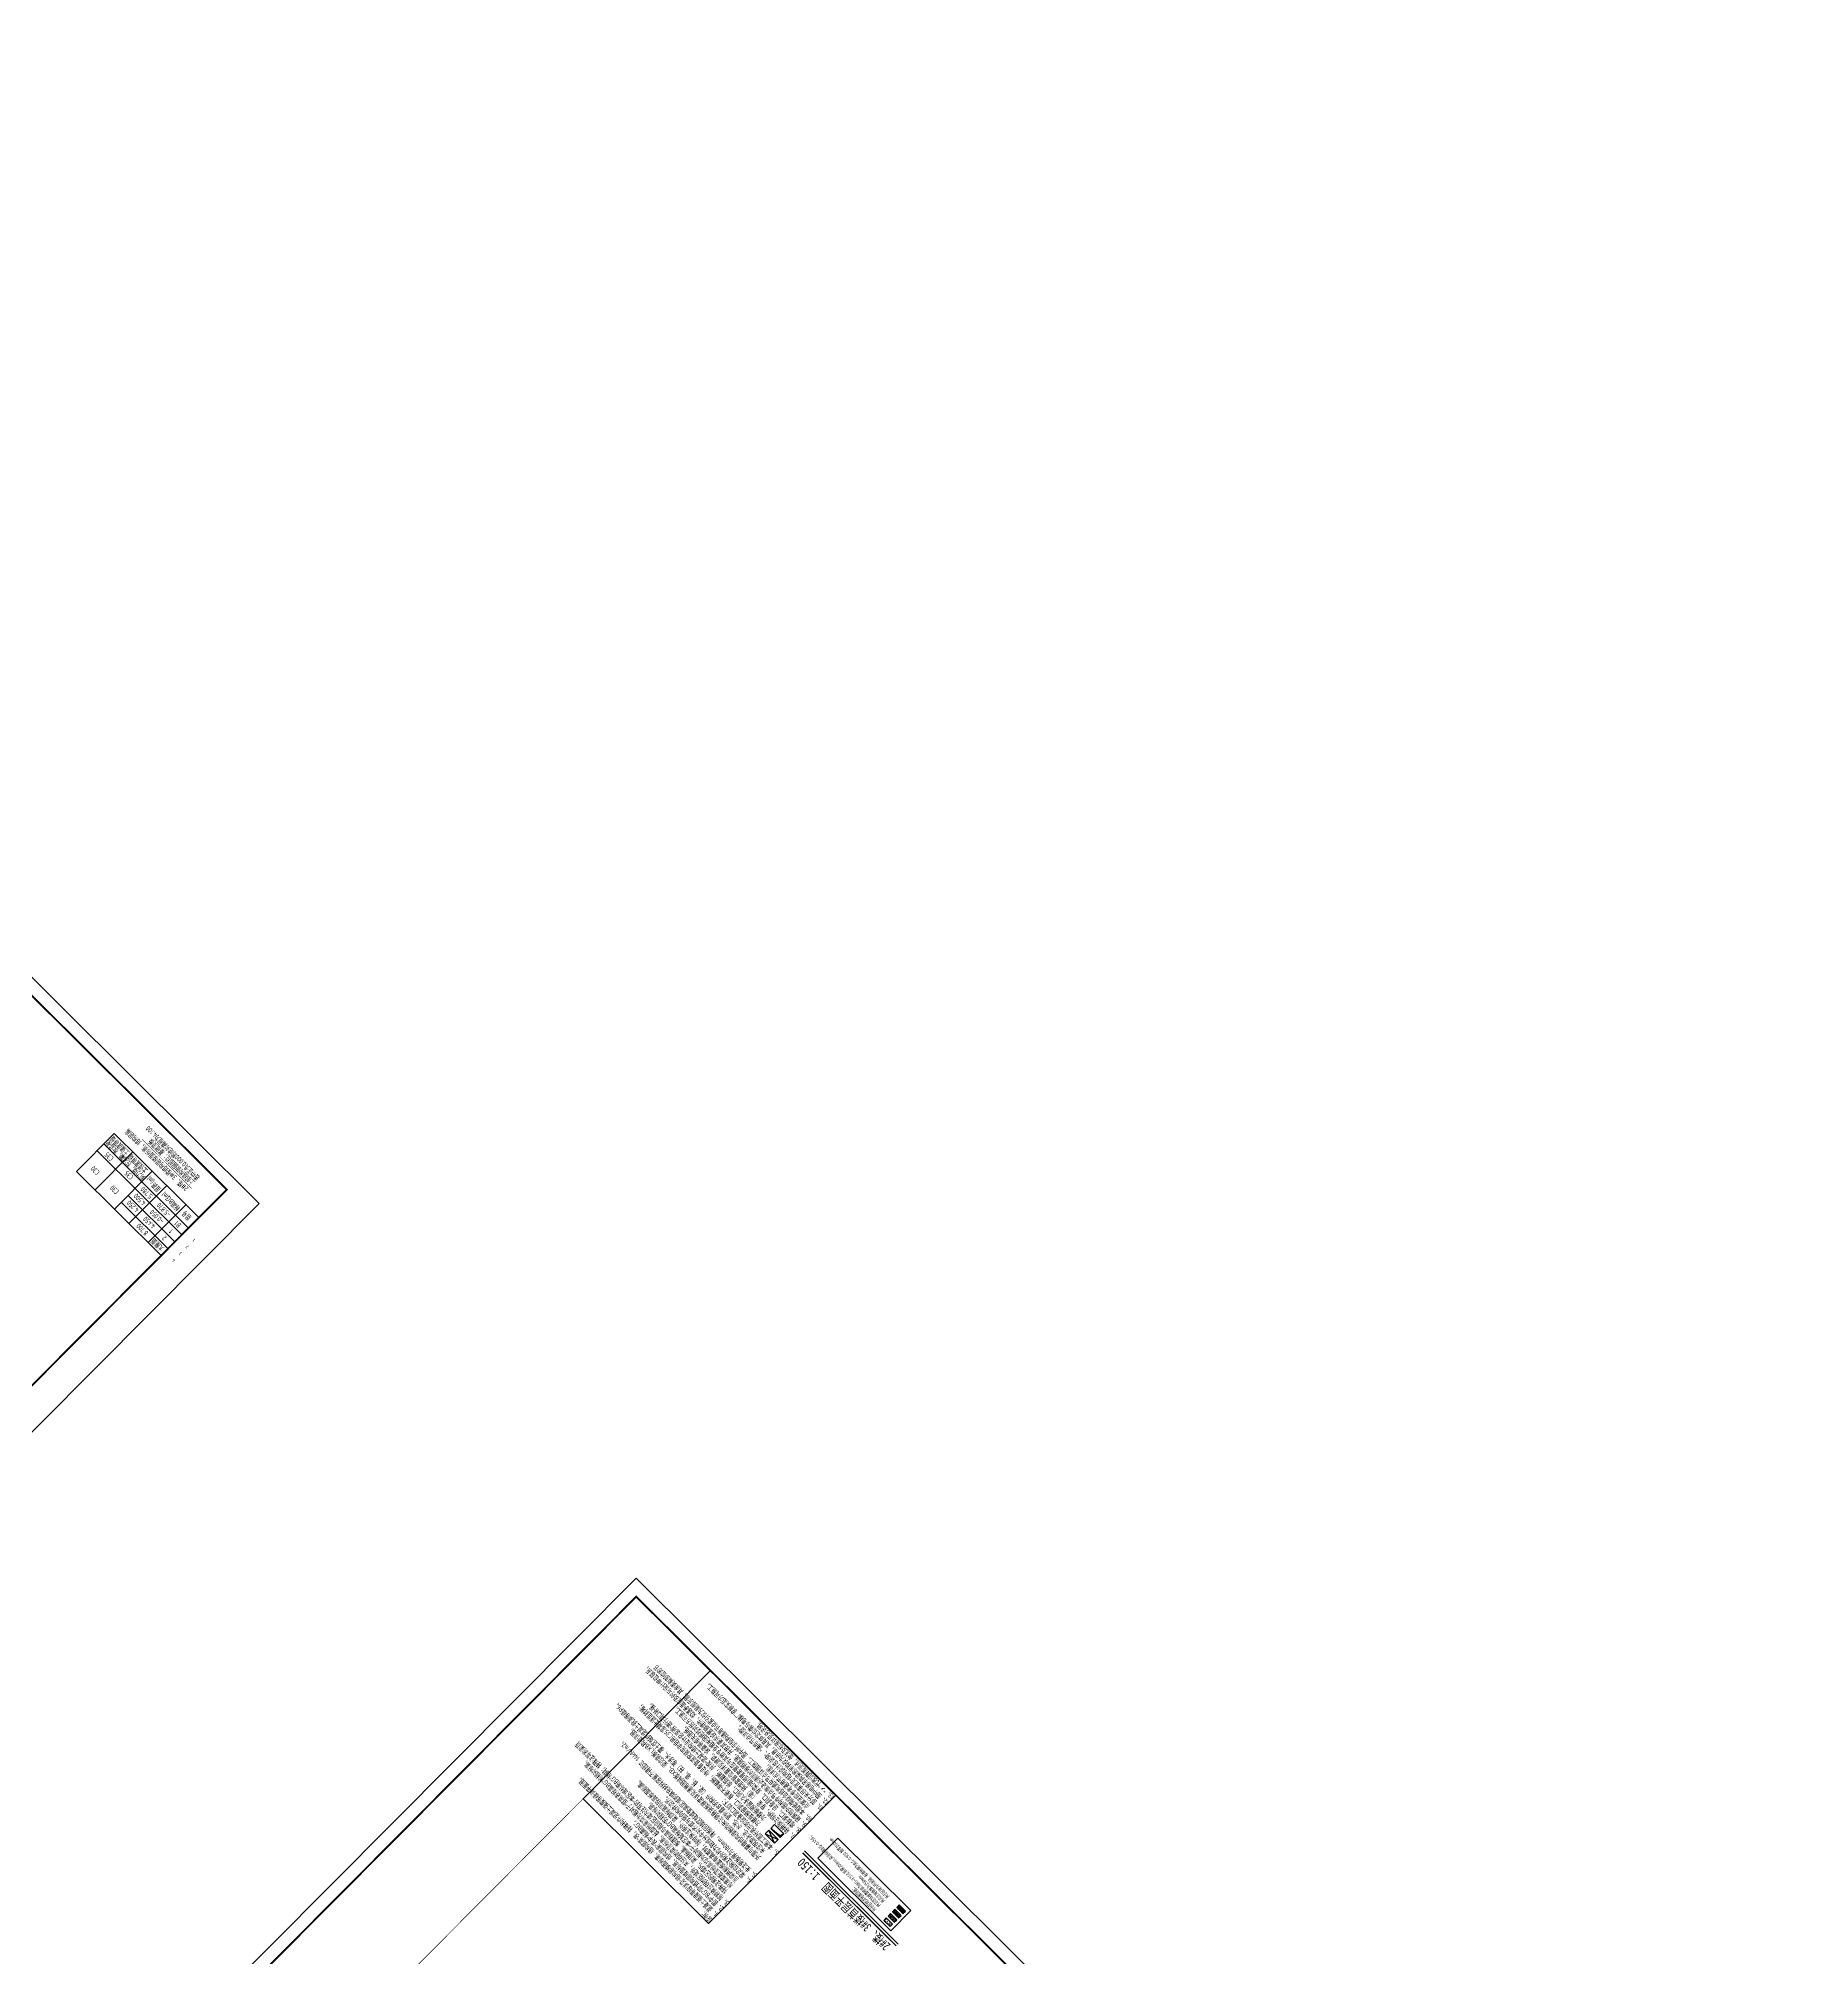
# Model space of a CAD drawing. Extents: x 517450926 to 520131079, y 3499134486 to 3500888201.
# Drawn here: x 518761763 to 518964315, y 3500020094 to 3500239832 of the extents above; entities that cross this region are included whole.
import ezdxf
from ezdxf.enums import TextEntityAlignment as Align

# ---------------------------------------------------------------- set-up
doc = ezdxf.new("R2010")
doc.units = 0
doc.header["$LTSCALE"] = 1000
doc.header["$MEASUREMENT"] = 0
doc.layers.get('0').update_dxf_attribs({"linetype": 'CONTINUOUS'})
for name, color, linetype in [('__覆盖_S-plan-20-模板施工说明_TEN259BT_设计区$0$S_PLAN_TEXT', 7, 'CONTINUOUS'), ('C-SHET-SHET', 144, 'CONTINUOUS'), ('S_PLAN_HACH', 254, 'CONTINUOUS'), ('S_PLAN_TEXT', 7, 'CONTINUOUS'), ('S_TABL', 83, 'CONTINUOUS'), ('S_TABL_LEVL', 1, 'CONTINUOUS'), ('S_TABL_NUMB', 7, 'CONTINUOUS'), ('XD-NAME-DRWN', 91, 'CONTINUOUS')]:
    doc.layers.add(name, color=color, linetype=linetype)
for name, color, linetype, plot in [('S02-levl-酒店_SEN24J8T_设计区$0$S_POST_OTHE', 110, 'CONTINUOUS', False), ('S_POST_OTHE', 110, 'CONTINUOUS', False), ('S_POST_OTHER_TPLT', 8, 'CONTINUOUS', False), ('内框', 8, 'CONTINUOUS', False)]:
    doc.layers.add(name, color=color, linetype=linetype, plot=plot)
doc.styles.add('S02-levl-酒店_SEN24J8T_设计区$0$TH-STYLE3', font='tssdeng.shx', dxfattribs={"width": 0.7, "bigfont": 'tssdchn.shx'})
doc.styles.get("Standard").update_dxf_attribs({"font": 'Tssdeng.shx', "bigfont": 'Tssdchn.shx'})
doc.styles.add('TH-STYLE2', font='STXIHEI.TTF', dxfattribs={"width": 0.8})
doc.styles.add('TH-STYLE3', font='tssdeng.shx', dxfattribs={"width": 0.7, "bigfont": 'tssdchn.shx'})
doc.styles.add('TSSD_Rein', font='Tssdeng.shx', dxfattribs={"width": 0.7, "bigfont": 'Tssdchn.shx'})
doc.styles.add('黑体', font='simhei.ttf')

# ---------------------------------------------------------------- blocks, each defined once
blk = doc.blocks.new('THAPE_A1L2_inner')
blk.add_line((1251, 527), (1251, 555))
at = {"layer": '内框'}
for p, q in [((0, 611.6), (0, 594)), ((0, 611.6), (336, 611.6)), ((56, 594), (56, 611.6)), ((56, 611.6), (56, 594)), ((298.1, 594), (298.1, 611.6)), ((298.1, 611.6), (298.1, 594)), ((336, 594), (336, 611.6)), ((0, 594), (56, 594)), ((32, 594), (0, 594)), ((96, 594), (32, 594)), ((56, 594), (298.1, 594)), ((224, 594), (96, 594)), ((336, 594), (224, 594)), ((298.1, 594), (336, 594))]:
    blk.add_line(p, q, dxfattribs=at)
blk.add_lwpolyline([(0, 0), (1261, 0), (1261, 594), (0, 594)], close=True, dxfattribs=at)
at = {"layer": '内框', "const_width": 1.4}
blk.add_lwpolyline([(25, 584), (25, 10), (1251, 10), (1251, 584)], close=True, dxfattribs=at)
at = {"layer": '内框', "const_width": 0.5}
blk.add_lwpolyline([(1171, 584), (1171, 10)], dxfattribs=at)
at = {"layer": '内框', "style": '黑体', "width": 0.8}
for s, p in [('内框名称：', (5.1, 599.3)), ('A1L2', (301.6, 599.3))]:
    blk.add_text(s, height=8, dxfattribs=at).set_placement(p)
blk.add_attdef('内框名称', (58.9, 599.3), '', height=8, dxfattribs=at)
blk = doc.blocks.new('SH_THAPE_A1L2')
blk.add_lwpolyline([(0, 0), (1261, 0), (1261, 594), (0, 594)], close=True)
at = {"const_width": 1.4}
blk.add_lwpolyline([(25, 584), (25, 10), (1251, 10), (1251, 584)], close=True, dxfattribs=at)
blk.add_attdef('作废标记', text='', height=400).set_placement((658, 330.5), align=Align.MIDDLE_CENTER)

msp = doc.modelspace()

# ---------------------------------------------------------------- hatches: boundary and pattern name
at = {"layer": 'S_PLAN_HACH'}
h = msp.add_hatch(dxfattribs=at)
h.set_pattern_fill('NET3', color=256, scale=1200)
h.set_pattern_definition([(135.15729, (518633783.03, 3500152449.25), (-105.77444, -106.3568), []), (195.15729, (518633783.03, 3500152449.25), (39.22047, -144.78175), []), (255.15729, (518633783.03, 3500152449.25), (144.99491, -38.42495), [])])
h.paths.add_polyline_path([(518861020.4161, 3500025413.0421), (518860311.3707, 3500026118.205), (518860029.3056, 3500025834.5869), (518860738.3509, 3500025129.4239)])
h = msp.add_hatch(dxfattribs=at)
h.set_pattern_fill('GRASS', color=0, scale=200)
h.set_pattern_definition([(225.15729, (518631851.71, 3500149424.57), (0.54905, -199.99925), [37.5, -245.34271]), (180.15729, (518631851.71, 3500149424.57), (0.54905, -199.99925), [37.5, -162.5]), (270.15729, (518631851.71, 3500149424.57), (199.99925, 0.54905), [37.5, -162.5])])
h.paths.add_polyline_path([(518859545.6929, 3500023930.1996), (518858836.6476, 3500024635.3625), (518858554.5824, 3500024351.7444), (518859263.6277, 3500023646.5815)])
h = msp.add_hatch(dxfattribs=at)
h.set_pattern_fill('TRIANG', color=256, scale=500)
h.set_pattern_definition([(195.15729, (518631851.71, 3500149424.57), (-48.03119, -181.24363), [93.75, -93.75]), (255.15729, (518631851.71, 3500149424.57), (132.946, -132.21805), [93.75, -93.75]), (135.15729, (518631827.7, 3500149333.95), (-180.97719, -49.02559), [93.75, -93.75])])
h.paths.add_polyline_path([(518860034.0696, 3500024421.2651), (518859325.0243, 3500025126.4281), (518859042.9591, 3500024842.8099), (518859752.0045, 3500024137.647)])
h = msp.add_hatch(dxfattribs=at)
h.set_pattern_fill('ANGLE', color=256, scale=500)
h.set_pattern_definition([(135.15729, (518631851.71, 3500149424.57), (-96.9599, -97.49373), [100, -37.5]), (225.15729, (518631851.71, 3500149424.57), (97.49373, -96.9599), [100, -37.5])])
h.paths.add_polyline_path([(518860527.2428, 3500024917.1536), (518859818.1975, 3500025622.3165), (518859536.1324, 3500025338.6984), (518860245.1777, 3500024633.5355)])
at = {"layer": 'S_PLAN_TEXT'}
msp.add_hatch(color=256, dxfattribs=at).paths.add_polyline_path([(518847090.9238, 3500034260.3423), (518846667.2436, 3500034047.0464), (518845604.258, 3500034892.6595), (518846667.826, 3500033834.9152)])

# ---------------------------------------------------------------- linework, layer by layer
at = {"layer": '__覆盖_S-plan-20-模板施工说明_TEN259BT_设计区$0$S_PLAN_TEXT'}
msp.add_solid([(518851438.159, 3500039509.1417), (518851384.4203, 3500039348.0617), (518851940.9427, 3500039436.2819)], dxfattribs=at)
at = {"layer": 'S_PLAN_TEXT'}
for points in [[(518847090.9238, 3500034260.3423), (518846027.3558, 3500035318.0867), (518845604.258, 3500034892.6595), (518846667.826, 3500033834.9152), (518847090.9238, 3500034260.3423), (518846667.2436, 3500034047.0464), (518845604.258, 3500034892.6595)], [(518846033.1794, 3500033196.7744), (518846456.2771, 3500033622.2016), (518845392.7092, 3500034679.9459), (518844969.6114, 3500034254.5188), (518846033.1794, 3500033196.7744), (518845392.7092, 3500034679.9459), (518844969.6114, 3500034254.5188), (518846456.2771, 3500033622.2016)]]:
    msp.add_lwpolyline(points, dxfattribs=at)
for points in [[(518861020.4161, 3500025413.0421), (518860311.3707, 3500026118.205), (518860029.3056, 3500025834.5869), (518860738.3509, 3500025129.4239)], [(518859545.6929, 3500023930.1996), (518858836.6476, 3500024635.3625), (518858554.5824, 3500024351.7444), (518859263.6277, 3500023646.5815)], [(518860034.0696, 3500024421.2651), (518859325.0243, 3500025126.4281), (518859042.9591, 3500024842.8099), (518859752.0045, 3500024137.647)], [(518860527.2428, 3500024917.1536), (518859818.1975, 3500025622.3165), (518859536.1324, 3500025338.6984), (518860245.1777, 3500024633.5355)]]:
    msp.add_lwpolyline(points, close=True, dxfattribs=at)
at = {"layer": 'S_POST_OTHE'}
msp.add_lwpolyline([(518859344.9245, 3500023160.3968), (518850988.5945, 3500031470.9716), (518853293.3822, 3500033788.4487), (518861649.7123, 3500025477.874)], close=True, dxfattribs=at)
at = {"layer": 'S_POST_OTHER_TPLT'}
msp.add_lwpolyline([(518838474.6747, 3500024001.2791), (518824116.5072, 3500038280.8283), (518838713.3796, 3500052958.0663), (518853071.5472, 3500038678.5171)], close=True, dxfattribs=at)
at = {"layer": 'S_TABL'}
for p, q in [((518772582.2696, 3500112332.7571), (518768261.6861, 3500107988.386)), ((518778169.79, 3500102835.6911), (518768485.0932, 3500112467.3591)), ((518780139.8304, 3500104816.5779), (518772582.2696, 3500112332.7571)), ((518775819.2469, 3500100472.2067), (518766134.5502, 3500110103.8747)), ((518774788.6957, 3500110138.4123), (518770468.1122, 3500105794.0412)), ((518778953.3044, 3500103623.5192), (518771395.7435, 3500111139.6985)), ((518776451.7895, 3500108484.4248), (518772131.206, 3500104140.0536)), ((518776602.7613, 3500101260.0348), (518771251.6266, 3500106581.8693)), ((518777386.2756, 3500102047.8629), (518772035.1409, 3500107369.6974)), ((518778650.8158, 3500106297.4393), (518774330.2323, 3500101953.0682)), ((518775819.2469, 3500100472.2067), (518780139.8304, 3500104816.5779))]:
    msp.add_line(p, q, dxfattribs=at)
for points in [[(518770455.1336, 3500114448.2459), (518766134.5502, 3500110103.8747)], [(518772582.2696, 3500112332.7571), (518771164.1789, 3500113743.083), (518770455.1336, 3500114448.2459)], [(518771395.7435, 3500111139.6985), (518769268.6076, 3500113255.1872)]]:
    msp.add_lwpolyline(points, dxfattribs=at)
at = {"layer": 'S_TABL_LEVL', "const_width": 80}
msp.add_lwpolyline([(518777386.2756, 3500102047.8629), (518772035.1409, 3500107369.6974)], dxfattribs=at)
at = {"layer": 'S_TABL_NUMB', "const_width": 50}
msp.add_lwpolyline([(518779317.8297, 3500108145.8802), (518773642.797, 3500113789.8392)], dxfattribs=at)
at = {"layer": 'XD-NAME-DRWN', "const_width": 150}
msp.add_lwpolyline([(518859973.819, 3500021431.5976), (518849256.3684, 3500032090.3646)], dxfattribs=at)
at = {"layer": 'XD-NAME-DRWN'}
msp.add_lwpolyline([(518860185.3679, 3500021644.3112), (518849467.9173, 3500032303.0782)], dxfattribs=at)

# ---------------------------------------------------------------- block references
at = {"layer": 'C-SHET-SHET', "xscale": 150, "yscale": 150, "zscale": 150, "rotation": 135.1572922948761}
msp.add_blockref('SH_THAPE_A1L2', (518787053.6051, 3500106450.4975), dxfattribs=at)
at = {"layer": '内框', "xscale": 150, "yscale": 150, "zscale": 150, "rotation": 135.1572922948763}
msp.add_blockref('THAPE_A1L2_inner', (518787053.6051, 3500106450.4975), dxfattribs=at).add_auto_attribs({'内框名称': '二层平面图'})
msp.add_blockref('THAPE_A1L2_inner', (518964314.9331, 3499930159.7671), dxfattribs=at)

# ---------------------------------------------------------------- texts
at = {"layer": 'S02-levl-酒店_SEN24J8T_设计区$0$S_POST_OTHE', "style": 'S02-levl-酒店_SEN24J8T_设计区$0$TH-STYLE3', "width": 0.7}
for s, p in [('3', (518778010.7724, 3500100691.8819)), ('2', (518778794.2867, 3500101479.71)), ('1', (518779562.273, 3500102230.6986)), ('4', (518777227.258, 3500099904.0537))]:
    msp.add_text(s, height=400, rotation=135.780458856, dxfattribs=at).set_placement(p, align=Align.MIDDLE)
at = {"layer": 'S_PLAN_TEXT', "width": 0.7}
for s, height, rotation, style, p in [('9、建筑物外围构件节点做法必须同时参照建施，并按其要求设置预埋件，如遇矛盾应及时与设计单位联系。', 600, 135.15728976, 'TSSD_Rein', (518849792.5396, 3500035381.4564)), ('10、本图纸需结合结构通用节点详图施工。图中所示结构通用节点索引仅为局部示意，其余类似部位的节', 600, 135.15728976, 'TSSD_Rein', (518850427.1862, 3500036019.5972)), ('12、图中电梯吊钩梁的吊钩仅为示意，其具体定位需与电梯厂家核实后方可施工。', 600, 135.15728976, 'TSSD_Rein', (518852331.1261, 3500037934.0195)), ('\u3000\u3000\u3000\u3000\u3000\u3000\u3000为楼板预留洞口，板筋不得截断，待设备管道安装完毕后用C35混凝土逐层封堵；', 600, 135.15728976, 'TSSD_Rein', (518847253.9531, 3500032828.8933)), ('\u3000\u3000\u3000\u3000\u3000\u3000\u3000为楼板预留永久洞口，板筋截断，并按“混凝土结构设计总说明”进行洞口补强。', 600, 135.15728976, 'TSSD_Rein', (518847888.5997, 3500033467.0341)), ('8、楼板洞口、设备洞口、穿梁(墙)预埋套管应与其他专业相关图纸核对后方可施工。', 600, 135.15728976, 'TSSD_Rein', (518849157.893, 3500034743.3156)), ('11、部分未尽事宜见“结构设计总说明”、“通用节点详图”。', 600, 135.15728976, 'TSSD_Rein', (518851696.4795, 3500037295.8787)), ('13、“  ”代表沉降观测点，做法及标高详见总说明。 ', 600, 135.157287351, 'TSSD_Rein', (518852965.7728, 3500038572.1603)), ('7、除特殊注明外，穿梁 （墙）预埋套管位置详见建筑、设备等相关图纸。', 600, 135.15728976, 'TSSD_Rein', (518848523.2464, 3500034105.1748)), ('\u3000\u3000特殊注明的区域内，梁顶标高、板面标高与相应区域内注写的“本区域标高BG”相同；特殊注写的梁顶', 600, 135.15728976, 'TSSD_Rein', (518841542.1334, 3500027085.6263)), ('    点做法应参考通用节点详图。', 600, 135.15728976, 'TSSD_Rein', (518851061.8329, 3500036657.738)), ('3、除特殊注明的区域外，未注明的梁顶标高、板面标高均为相对于“层高表标高BG”的相对标高。', 600, 135.15728976, 'TSSD_Rein', (518840907.4868, 3500026447.4855)), ('\u3000\u3000当梁两侧板面有高差时，除特殊注明外，梁顶标高同较高板面标高。', 600, 135.15728976, 'TSSD_Rein', (518842811.4267, 3500028361.9078)), ('1、混凝土强度等级详见“结构层楼面标高、结构层高”表，特殊构件混凝土强度等级详平面图。', 600, 135.15728976, 'TSSD_Rein', (518839638.1936, 3500025171.2039)), ('\u3000\u3000标高或板顶标高均为相对于“本区域标高BG”的相对标高。', 600, 135.15728976, 'TSSD_Rein', (518842176.7801, 3500027723.767)), ('4、梁定位除注明外均为轴线分中对齐或与竖向构件边齐。', 600, 135.15728976, 'TSSD_Rein', (518843446.0733, 3500029000.0486)), ('6、本施工图所表示的设备洞口如下：', 600, 135.15728976, 'TSSD_Rein', (518846619.3065, 3500032190.7525)), ('2、图中“BG”同“结构层楼面标高、结构层高”表中“标高BG”。', 600, 135.15728976, 'TSSD_Rein', (518840272.8402, 3500025809.3447)), ('               所示区域板面标高为BG-0.550,板厚200mm,梁顶标高BG-0.450；', 420, 135.157288154, 'TH-STYLE3', (518860558.937, 3500023885.4383)), ('               所示区域为开闭间，板面标高为BG-0.950,板厚250mm.', 420, 135.157288154, 'TH-STYLE3', (518861545.2834, 3500024877.2152)), ('               所示区域板厚为250mm;', 420, 135.157288154, 'TH-STYLE3', (518861052.1102, 3500024381.3267)), ('               所示区域详地库顶板；', 420, 135.157288154, 'TH-STYLE3', (518860070.5603, 3500023394.3727)), ('说明：', 600, 135.15728976, 'TSSD_Rein', (518839003.5469, 3500024533.0631))]:
    msp.add_text(s, height=height, rotation=rotation, dxfattribs=dict(at, style=style)).set_placement(p)
at = {"layer": 'S_PLAN_TEXT', "color": 6, "style": 'TSSD_Rein', "width": 0.7}
for s, p in [('    未注明游泳池、水池、室外露台的构件（梁、板、墙、柱）等涉水、覆土区域的混凝土抗渗等级P6。', (518845984.6598, 3500031552.6117)), ('\u3000\u3000外围与幕墙结构接触的未注明悬挑板厚度详见通用图挑板XB、梁边挑板LXB构造详图。', (518845350.0132, 3500030914.4709)), ('5、未注明板厚为180mm。降板回填区域或垫高区域的填充材料容重不得超过 14kN/m2。', (518844080.72, 3500029638.1894))]:
    msp.add_text(s, height=600, rotation=135.15728976, dxfattribs=at).set_placement(p)
at = {"layer": 'S_TABL_NUMB', "style": 'TH-STYLE3', "width": 0.7}
for s, p in [('C35', (518770441.1102, 3500111662.7214)), ('梁、板混凝', (518771767.6918, 3500111760.8192)), ('土强度等级', (518772285.0653, 3500112328.8488)), ('2#楼、3#楼结构层楼面标高，结构层高', (518778989.8401, 3500108199.3494)), ('表中正负0.000的绝对高程为4.100', (518780341.3845, 3500109494.1344)), ('上部结构嵌固部位：基础顶板', (518779771.6597, 3500108921.2729)), ('C30', (518768841.4286, 3500110054.2324)), ('剪力墙、柱混凝', (518774056.3084, 3500109484.7339)), ('C35', (518772704.2762, 3500109525.4288)), ('土强度等级', (518774345.4819, 3500110279.7141)), ('C30', (518771047.8547, 3500107859.8876)), ('层高', (518775863.0276, 3500108175.2279)), ('标高BG', (518778081.118, 3500105980.6262))]:
    msp.add_text(s, height=600, rotation=135.157289371, dxfattribs=at).set_placement(p)
for s, p in [('4.500', (518773023.7007, 3500107640.7009)), ('5.780', (518773807.2151, 3500108428.529)), ('4.250', (518772240.1864, 3500106852.8728)), ('-0.050', (518774874.5779, 3500105799.9582)), ('-5.870', (518775658.0923, 3500106587.7863)), ('8.700', (518773328.9731, 3500104202.9953)), ('4.450', (518774091.0636, 3500105012.1301))]:
    msp.add_text(s, height=600, rotation=135.157289371, dxfattribs=at).set_placement(p, align=Align.RIGHT)
for s, p in [('(m)', (518774633.8006, 3500109154.0489)), ('(m)', (518776322.7866, 3500107330.1931)), ('层号', (518778713.0728, 3500105065.3678)), ('1', (518776939.5083, 3500103259.2865)), ('B1', (518777723.0226, 3500104047.1146)), ('大屋面', (518775372.4796, 3500101683.6303)), ('2', (518776155.9939, 3500102471.4584))]:
    msp.add_text(s, height=600, rotation=135.157289371, dxfattribs=at).set_placement(p, align=Align.MIDDLE)
at = {"layer": 'XD-NAME-DRWN', "insert": (518854002.5666, 3500026235.767), "char_height": 1050, "width": 15794.561284, "attachment_point": 5, "rotation": 135.157292261, "style": 'TH-STYLE2'}
msp.add_mtext('{\\W0.7;2#楼、3#楼首层平面图}  1:150', dxfattribs=at)

doc.saveas('drawing.dxf')
